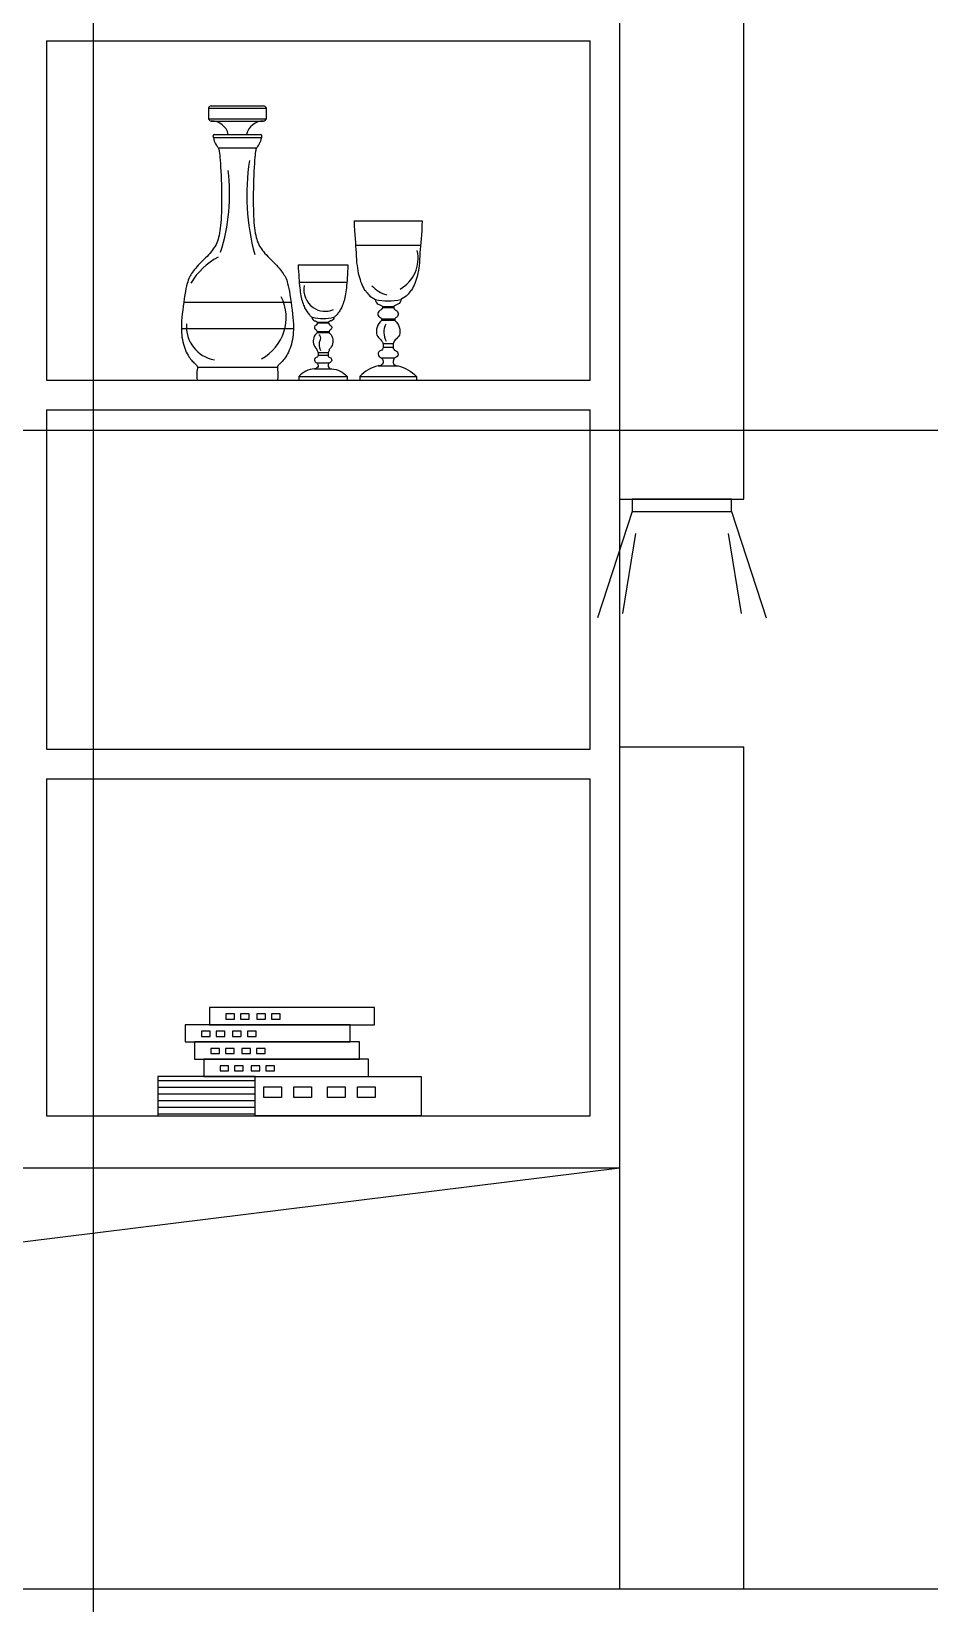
# Model space of a CAD drawing. Extents: x 477 to 4198, y 3437 to 7659.
# Drawn here: x 1383 to 2108, y 4577 to 5847 of the extents above; entities that cross this region are included whole.
import ezdxf

# ---------------------------------------------------------------- set-up
doc = ezdxf.new("R2010")
doc.units = 0
doc.header["$MEASUREMENT"] = 0
doc.layers.get('0').update_dxf_attribs({"linetype": 'CONTINUOUS'})
for name, color, linetype in [('3', 3, 'CONTINUOUS'), ('4', 4, 'CONTINUOUS'), ('7', 7, 'CONTINUOUS'), ('TEXT', 3, 'CONTINUOUS')]:
    doc.layers.add(name, color=color, linetype=linetype)

# ---------------------------------------------------------------- blocks, each defined once
blk = doc.blocks.new('书01')
at = {"layer": '3'}
h = blk.add_hatch(dxfattribs=at)
h.set_pattern_fill('ANSI31', color=256, scale=43.2, angle=315, style=0)
h.set_pattern_definition([(0, (-60124.074, -24252.14), (2e-15, 5.4), [])])
h.paths.add_polyline_path([(83.9, 1.1), (83.9, 32.8), (5.4, 32.8), (5.4, 1.1)])
for p, q in [((180.2, 88.6), (47, 88.6)), ((47, 88.6), (47, 74.6)), ((180.2, 74.6), (180.2, 88.6)), ((160.6, 74.6), (27.5, 74.6)), ((27.5, 74.6), (27.5, 60.7)), ((47, 74.6), (180.2, 74.6)), ((160.6, 60.7), (160.6, 74.6)), ((27.5, 60.7), (160.6, 60.7)), ((168.1, 60.7), (34.9, 60.7)), ((34.9, 60.7), (34.9, 46.7)), ((168.1, 46.7), (168.1, 60.7)), ((34.9, 46.7), (168.1, 46.7)), ((175.5, 46.7), (42.4, 46.7)), ((42.4, 46.7), (42.4, 32.8)), ((175.5, 32.8), (175.5, 46.7)), ((83.9, 32.8), (5.4, 32.8)), ((5.4, 32.8), (5.4, 1.1)), ((42.4, 32.8), (175.5, 32.8)), ((83.9, 32.8), (217.9, 32.8)), ((83.9, 1.1), (83.9, 32.8)), ((83.9, 1.1), (83.9, 32.8)), ((217.9, 32.8), (217.9, 1.1)), ((5.4, 1.1), (83.9, 1.1)), ((217.9, 1.1), (83.9, 1.1))]:
    blk.add_line(p, q, dxfattribs=at)
for points in [[(60.2, 83.4), (60.2, 79.2), (67.2, 79.2), (67.2, 83.4)], [(72.1, 83.4), (72.1, 79.2), (79.1, 79.2), (79.1, 83.4)], [(85.3, 83.4), (85.3, 79.2), (92.3, 79.2), (92.3, 83.4)], [(97.2, 83.4), (97.2, 79.2), (104.2, 79.2), (104.2, 83.4)], [(40.7, 69.4), (40.7, 65.2), (47.6, 65.2), (47.6, 69.4)], [(52.5, 69.4), (52.5, 65.2), (59.5, 65.2), (59.5, 69.4)], [(65.8, 69.4), (65.8, 65.2), (72.8, 65.2), (72.8, 69.4)], [(77.7, 69.4), (77.7, 65.2), (84.7, 65.2), (84.7, 69.4)], [(48.1, 55.5), (48.1, 51.3), (55.1, 51.3), (55.1, 55.5)], [(60, 55.5), (60, 51.3), (67, 51.3), (67, 55.5)], [(73.2, 55.5), (73.2, 51.3), (80.2, 51.3), (80.2, 55.5)], [(85.1, 55.5), (85.1, 51.3), (92.1, 51.3), (92.1, 55.5)], [(55.6, 41.5), (55.6, 37.3), (62.5, 37.3), (62.5, 41.5)], [(67.4, 41.5), (67.4, 37.3), (74.4, 37.3), (74.4, 41.5)], [(80.7, 41.5), (80.7, 37.3), (87.7, 37.3), (87.7, 41.5)], [(92.6, 41.5), (92.6, 37.3), (99.6, 37.3), (99.6, 41.5)], [(105.3, 24.5), (105.3, 15.9), (91, 15.9), (91, 24.5)], [(129.5, 24.5), (129.5, 15.9), (115.2, 15.9), (115.2, 24.5)], [(156.6, 24.5), (156.6, 15.9), (142.3, 15.9), (142.3, 24.5)], [(180.8, 24.5), (180.8, 15.9), (166.6, 15.9), (166.6, 24.5)]]:
    blk.add_lwpolyline(points, close=True, dxfattribs=at)
blk = doc.blocks.new('B2')
for p, q in [((43.3, 26.5), (90, 26.5)), ((43.3, 17.8), (90, 17.8)), ((47.3, 2.6), (86, 2.6)), ((51.1, -5.6), (82.2, -5.6)), ((162, -84.2), (214.6, -84.2)), ((116.5, -114.2), (155, -114.2)), ((23.3, -130.2), (109.9, -130.2)), ((183.8, -133.7), (192.8, -133.7)), ((192.8, -134.9), (183.8, -134.9)), ((21.4, -151.4), (111.8, -151.4)), ((131.4, -146.4), (140.2, -146.4)), ((140.2, -147.3), (131.4, -147.3)), ((183, -143.8), (193.6, -143.8)), ((193.6, -145), (183, -145)), ((131, -154), (140.6, -154)), ((140.6, -154.9), (131, -154.9)), ((192.4, -163.9), (184.2, -163.9)), ((139.9, -171.1), (131.7, -171.1)), ((131.7, -173.1), (139.9, -173.1)), ((182.8, -175.1), (193.8, -175.1)), ((184.2, -166.7), (192.4, -166.7)), ((116.3, -190.2), (155.2, -190.2)), ((128.8, -184), (142.8, -184)), ((130.7, -179.2), (140.9, -179.2)), ((165.5, -190.2), (211.1, -190.2)), ((180.3, -181.6), (196.3, -181.6))]:
    blk.add_line(p, q)
for points in [[(120.5, -116.8, 0.294461), (127.7, -134.5, 0.272158), (144.2, -136.1, 0.194591)], [(133.9, -169.5, -0.21353), (133.6, -160.4, 0.404855), (132.3, -156.5, 0.404855)]]:
    blk.add_lwpolyline(points, format="xyb")
for centre, radius, start, end in [((-97.3, -42.8), 157.6, 342.5827, 6.9125), ((256.8, -44), 182.6, 171.1695, 195.1966), ((184, -94.8), 28.5, 299.1957, 12.5327), ((80, -146.1), 59.8, 118.9576, 148.4937), ((174.6, -98.5), 27.1, 182.9142, 183.1243), ((68, -142.6), 38, 298.5008, 26.2097), ((195, -98.5), 27.1, 222.9687, 253.2733), ((188.3, -76.6), 52.5, 258.6768, 281.3232), ((52.6, -150.1), 27.1, 174.999, 260.5507), ((135.8, -105), 38.4, 257.003, 282.997), ((199.9, -154.6), 15, 154.3322, 208.1611)]:
    blk.add_arc(centre, radius, start, end)
at = {"layer": '7'}
for p, q in [((45.5, 28.3), (87.7, 28.3)), ((45.5, 16), (87.7, 16)), ((47, 3.4), (47, 4)), ((48.1, 5.1), (85.2, 5.1)), ((86.3, 3.4), (86.3, 4)), ((160.8, -64.7), (215.8, -64.7)), ((115.7, -100), (155.9, -100)), ((34.3, -182.8), (98.9, -182.8)), ((34.2, -193.1), (99, -193.1)), ((116.3, -193.1), (155.2, -193.1)), ((165.5, -193.1), (211.1, -193.1))]:
    blk.add_line(p, q, dxfattribs=at)
for points in [[(45.5, 28.3, 0.288961), (43.3, 26.5), (43.3, 17.8, 0.288961), (45.5, 16, 0.288961)], [(87.7, 16, 0.288961), (90, 17.8), (90, 26.5, 0.288961), (87.7, 28.3, 0.288961)], [(160.8, -64.7), (161, -68.7), (161.2, -72.5), (161.4, -75.9), (161.6, -79.2), (161.9, -82.2), (162.1, -85), (162.3, -87.7), (162.6, -90.2), (162.9, -98.4), (163.2, -100.7), (163.5, -102.8), (163.9, -104.8), (164.2, -106.8), (164.7, -108.6), (165.1, -110.3), (165.6, -112), (166.1, -113.6), (166.7, -115.1), (167.3, -116.6), (167.9, -117.9), (168.6, -119.2), (169.3, -120.5), (170, -120.8), (170.7, -121.8), (171.4, -122.8), (172.2, -123.7), (172.9, -124.5), (173.6, -125.3), (178, -128), (178, -129.2, 0.2539), (181.5, -132.3, -0.117263), (183.8, -133.7), (183.8, -134.9, -0.193968), (182, -136.8, 0.551964), (181.3, -142.4, -0.198034), (183, -143.8), (183, -145, 0.298776), (179.2, -156.9, 0.087971), (182.4, -160.6, -0.131193), (184.2, -163.9), (184.2, -166.7, -0.384039), (182.3, -169.2, 0.763575), (182.8, -175.1, -0.179543), (184.2, -177.8), (184.2, -179.1, -0.370245), (180.3, -181.6, 0.147859), (165.5, -190.2), (165.5, -193.1)], [(215.8, -64.7), (215.6, -68.7), (215.4, -72.5), (215.2, -75.9), (214.9, -79.2), (214.7, -82.2), (214.5, -85), (214.3, -87.7), (214, -90.2), (213.7, -98.4), (213.4, -100.7), (213.1, -102.8), (212.7, -104.8), (212.3, -106.8), (211.9, -108.6), (211.5, -110.3), (211, -112), (210.4, -113.6), (209.9, -115.1), (209.3, -116.6), (208.6, -117.9), (208, -119.2), (207.3, -120.5), (206.6, -120.8), (205.9, -121.8), (205.2, -122.8), (204.4, -123.7), (203.7, -124.5), (203, -125.3), (198.6, -128), (198.6, -129.2, -0.2539), (195.1, -132.3, 0.117263), (192.8, -133.7), (192.8, -134.9, 0.193968), (194.6, -136.8, -0.551964), (195.2, -142.4, 0.198034), (193.6, -143.8), (193.6, -145, -0.298776), (197.4, -156.9, -0.087971), (194.1, -160.6, 0.131193), (192.4, -163.9), (192.4, -166.7, 0.384039), (194.3, -169.2, -0.763575), (193.8, -175.1, 0.179543), (192.4, -177.8), (192.4, -179.1, 0.370245), (196.3, -181.6, -0.147859), (211.1, -190.2), (211.1, -193.1)], [(115.7, -100), (115.8, -102.9), (116, -105.6), (116.1, -108.2), (116.3, -110.6), (116.4, -112.8), (116.6, -114.9), (116.8, -116.8), (117, -118.6), (117.2, -120.4), (117.4, -122), (117.6, -123.6), (117.9, -125.1), (118.2, -126.5), (118.5, -127.8), (118.8, -129.1), (119.2, -130.3), (119.6, -131.5), (120, -132.6), (120.4, -133.6), (120.9, -134.7), (121.4, -135.6), (121.9, -136.5), (122.4, -137.3), (122.9, -138.1), (123.4, -138.8), (124, -139.5), (124.5, -140.1), (125, -140.7), (125.5, -141.2), (125.9, -141.6), (126.3, -142.1), (127.1, -142.4), (127.1, -142.4), (127.1, -143.5, 0.275146), (129.7, -145.4, -0.117263), (131.4, -146.4), (131.4, -147.3, -0.193968), (130.1, -148.7, 0.617397), (129.7, -152.3, -0.146822), (131, -154), (131, -154.9, 0.290182), (128.1, -163.8, 0.123541), (130.8, -168.5, 0.003853), (131.7, -171.1), (131.7, -173.1, -0.384039), (130.3, -174.9, 0.763575), (130.7, -179.2, -0.179543), (131.7, -181.2), (131.7, -182.2, -0.370245), (128.8, -184, 0.187751), (116.3, -190.2), (116.3, -193.1)], [(155.9, -100), (155.8, -102.9), (155.6, -105.6), (155.5, -108.2), (155.3, -110.6), (155.2, -112.8), (155, -114.9), (154.8, -116.8), (154.6, -118.6), (154.4, -120.4), (154.2, -122), (154, -123.6), (153.7, -125.1), (153.4, -126.5), (153.1, -127.8), (152.8, -129.1), (152.4, -130.3), (152, -131.5), (151.6, -132.6), (151.2, -133.6), (150.7, -134.7), (150.2, -135.6), (149.7, -136.5), (149.2, -137.3), (148.7, -138.1), (148.1, -138.8), (147.6, -139.5), (147.1, -140.1), (146.6, -140.7), (146.1, -141.2), (145.6, -141.6), (145.3, -142.1), (144.4, -142.4), (144.4, -142.4), (144.4, -143.5, -0.275146), (141.8, -145.4, 0.117263), (140.2, -146.4), (140.2, -147.3, 0.193968), (141.5, -148.7, -0.617397), (141.9, -152.3, 0.146822), (140.6, -154), (140.6, -154.9, -0.290182), (143.5, -163.8, -0.123541), (140.8, -168.5, -0.003853), (139.9, -171.1), (139.9, -173.1, 0.384039), (141.3, -174.9, -0.763575), (140.9, -179.2, 0.179543), (139.9, -181.2), (139.9, -182.2, 0.370245), (142.8, -184, -0.187751), (155.2, -190.2), (155.2, -193.1)]]:
    blk.add_lwpolyline(points, format="xyb", dxfattribs=at)
for points in [[(47.3, 2.6), (47.6, 1.1), (48, -0.2), (48.4, -1.3), (48.9, -2.3), (49.4, -3.1), (49.9, -3.8), (50.3, -4.5), (50.7, -5.1), (51.1, -5.6), (51.4, -6.2), (51.6, -6.9), (51.8, -7.7), (52, -8.7), (52.2, -9.9), (52.4, -11.5), (52.5, -13.4), (52.7, -15.7), (52.9, -18.4), (53.1, -21.4), (53.2, -24.6), (53.4, -28), (53.6, -31.5), (53.7, -35), (53.8, -38.6), (53.8, -42.1), (53.9, -45.5), (53.9, -48.8), (53.8, -52), (53.8, -55.1), (53.7, -58), (53.5, -60.8), (53.4, -63.5), (53.2, -66), (53, -68.3), (52.8, -70.5), (52.5, -72.5), (52.2, -74.4), (51.8, -76.2), (51.5, -77.9), (51, -79.4), (50.5, -80.9), (50, -82.3), (49.4, -83.6), (48.7, -84.9), (48, -86.1), (47.2, -87.3), (46.3, -88.5), (45.4, -89.7), (44.3, -90.9), (43.2, -92.1), (42.1, -93.3), (40.9, -94.5), (39.6, -95.7), (38.4, -96.9), (37.2, -98.1), (36.1, -99.3), (35, -100.5), (34, -101.6), (33, -102.7), (32.1, -103.9), (31.2, -104.9), (30.4, -106), (29.7, -107), (29, -108.1), (28.4, -109), (27.9, -110.1), (27.4, -111.2), (26.9, -112.4), (26.5, -113.7), (26, -115.3), (25.6, -117.1), (25.1, -119.2), (24.7, -121.7), (24.2, -124.4), (23.7, -127.3), (23.3, -130.4), (22.9, -133.5), (22.5, -136.6), (22.1, -139.7), (21.9, -142.6), (21.6, -145.3), (21.5, -147.9), (21.4, -150.3), (21.4, -152.5), (21.5, -154.6), (21.7, -156.7), (21.9, -158.6), (22.2, -160.5), (22.6, -162.3), (23.1, -164.1), (23.6, -165.8), (24.2, -167.4), (24.8, -169), (25.4, -170.5), (26.1, -171.9), (26.8, -173.1), (27.5, -174.3), (28.2, -175.3), (28.9, -176.3), (29.6, -177.1), (30.2, -177.8), (30.9, -178.5), (31.5, -179.1), (32, -179.6), (32.5, -180), (32.9, -180.4), (33.3, -180.8), (33.6, -181.1), (33.9, -181.4), (34.1, -181.8), (34.2, -182.1), (34.3, -182.6), (34.3, -183), (34.3, -183.5), (34.3, -184.1), (34.2, -184.7), (34.1, -185.3), (34, -186), (34, -186.7), (33.9, -187.4), (33.9, -188.1), (33.8, -188.9), (33.9, -189.6), (33.9, -190.4), (34, -191.1), (34, -191.8), (34.1, -192.5), (34.2, -193.1)], [(86, 2.6), (85.6, 1.1), (85.3, -0.2), (84.8, -1.3), (84.3, -2.3), (83.9, -3.1), (83.4, -3.8), (82.9, -4.5), (82.5, -5.1), (82.2, -5.6), (81.9, -6.2), (81.6, -6.9), (81.4, -7.7), (81.2, -8.7), (81, -9.9), (80.9, -11.5), (80.7, -13.4), (80.5, -15.7), (80.4, -18.4), (80.2, -21.4), (80, -24.6), (79.9, -28), (79.7, -31.5), (79.6, -35), (79.5, -38.6), (79.4, -42.1), (79.4, -45.5), (79.4, -48.8), (79.4, -52), (79.5, -55.1), (79.6, -58), (79.7, -60.8), (79.9, -63.5), (80, -66), (80.2, -68.3), (80.5, -70.5), (80.8, -72.5), (81.1, -74.4), (81.4, -76.2), (81.8, -77.9), (82.2, -79.4), (82.7, -80.9), (83.3, -82.3), (83.9, -83.6), (84.5, -84.9), (85.2, -86.1), (86, -87.3), (86.9, -88.5), (87.9, -89.7), (88.9, -90.9), (90, -92.1), (91.2, -93.3), (92.4, -94.5), (93.6, -95.7), (94.8, -96.9), (96, -98.1), (97.2, -99.3), (98.3, -100.5), (99.3, -101.6), (100.3, -102.7), (101.2, -103.9), (102, -104.9), (102.8, -106), (103.6, -107), (104.2, -108.1), (104.8, -109), (105.4, -110.1), (105.9, -111.2), (106.4, -112.4), (106.8, -113.7), (107.2, -115.3), (107.7, -117.1), (108.1, -119.2), (108.6, -121.7), (109, -124.4), (109.5, -127.3), (110, -130.4), (110.4, -133.5), (110.8, -136.6), (111.1, -139.7), (111.4, -142.6), (111.6, -145.3), (111.8, -147.9), (111.8, -150.3), (111.8, -152.5), (111.7, -154.6), (111.6, -156.7), (111.3, -158.6), (111, -160.5), (110.6, -162.3), (110.2, -164.1), (109.7, -165.8), (109.1, -167.4), (108.5, -169), (107.8, -170.5), (107.2, -171.9), (106.5, -173.1), (105.8, -174.3), (105.1, -175.3), (104.4, -176.3), (103.7, -177.1), (103, -177.8), (102.4, -178.5), (101.8, -179.1), (101.3, -179.6), (100.8, -180), (100.3, -180.4), (100, -180.8), (99.7, -181.1), (99.4, -181.4), (99.2, -181.8), (99, -182.1), (99, -182.6), (98.9, -183), (98.9, -183.5), (99, -184.1), (99.1, -184.7), (99.1, -185.3), (99.2, -186), (99.3, -186.7), (99.4, -187.4), (99.4, -188.1), (99.4, -188.9), (99.4, -189.6), (99.4, -190.4), (99.3, -191.1), (99.2, -191.8), (99.1, -192.5), (99, -193.1)]]:
    blk.add_lwpolyline(points, dxfattribs=at)
for centre, radius, start, end in [((45.8, 2.2), 13.8, 12.3258, 91.183), ((87.5, 2.2), 13.8, 88.817, 167.6742), ((48.1, 4), 1.16, 90, 180), ((48.1, 3.4), 1.16, 180, 225), ((85.2, 4), 1.16, 0, 90), ((85.2, 3.4), 1.16, 315, 0)]:
    blk.add_arc(centre, radius, start, end, dxfattribs=at)
blk = doc.blocks.new('A$C616173FE')
at = {"layer": '3', "color": 3}
for p, q in [((28, 85.9, 1500), (0, 0, 1500)), ((108, 85.9, 1500), (136, 0, 1500)), ((30.5, 68, 1500), (20, 3.5, 1500)), ((105.5, 68, 1500), (116, 3.5, 1500))]:
    blk.add_line(p, q, dxfattribs=at)
at = {"layer": '3', "color": 3, "elevation": 1500}
blk.add_lwpolyline([(28, 85.9), (108, 85.9), (108, 95.9), (28, 95.9)], close=True, dxfattribs=at)
blk = doc.blocks.new('射灯-2')
at = {"layer": '3'}
blk.add_blockref('A$C616173FE', (-69.2, -48, -1500), dxfattribs=at)

msp = doc.modelspace()

# ---------------------------------------------------------------- linework, layer by layer
at = {"layer": '3'}
msp.add_lwpolyline([(908.1, 4589.1), (1045.5, 4828.4), (1858.1, 4929.1)], dxfattribs=at)
at = {"layer": '4'}
for p, q in [((1858.1, 5469.1), (1858.1, 6889.1)), ((1958.1, 5469.1), (1958.1, 6889.1)), ((1858.1, 5469.1), (1958.1, 5469.1)), ((1858.1, 4589.1), (1858.1, 5269.1)), ((1858.1, 5269.1), (1958.1, 5269.1)), ((1958.1, 4589.1), (1958.1, 5269.1)), ((908.1, 4589.1), (3708.1, 4589.1))]:
    msp.add_line(p, q, dxfattribs=at)
msp.add_lwpolyline([(908.1, 4929.1), (1858.1, 4929.1), (1858.1, 6179.1), (908.1, 6179.1)], close=True, dxfattribs=at)
at = {"layer": '7'}
for p, q in [((1395.1, 5839.1), (1834.1, 5839.1)), ((1395.1, 5839.1), (1395.1, 5565.1)), ((1834.1, 5565.1), (1834.1, 5839.1)), ((1395.1, 5565.1), (1834.1, 5565.1)), ((1395.1, 5541.1), (1834.1, 5541.1)), ((1395.1, 5541.1), (1395.1, 5267.1)), ((1834.1, 5267.1), (1834.1, 5541.1)), ((1395.1, 5267.1), (1834.1, 5267.1)), ((1395.1, 5243.1), (1834.1, 5243.1)), ((1395.1, 5243.1), (1395.1, 4971.1)), ((1834.1, 4971.1), (1834.1, 5243.1)), ((1395.1, 4971.1), (1834.1, 4971.1))]:
    msp.add_line(p, q, dxfattribs=at)
at = {"layer": 'TEXT'}
msp.add_line((751.4, 5524.8), (3856.5, 5524.8), dxfattribs=at)
msp.add_lwpolyline([(1433.2, 4156.6), (1433.2, 6490.5), (1481.9, 6490.5)], dxfattribs=at)

# ---------------------------------------------------------------- block references
at = {"layer": '3'}
for name, p in [('B2', (1482.7, 5758.3)), ('射灯-2', (1909.3, 5421.2))]:
    msp.add_blockref(name, p, dxfattribs=at)
at = {"layer": 'TEXT'}
msp.add_blockref('书01', (1479.7, 4970.1), dxfattribs=at)

doc.saveas('drawing.dxf')
